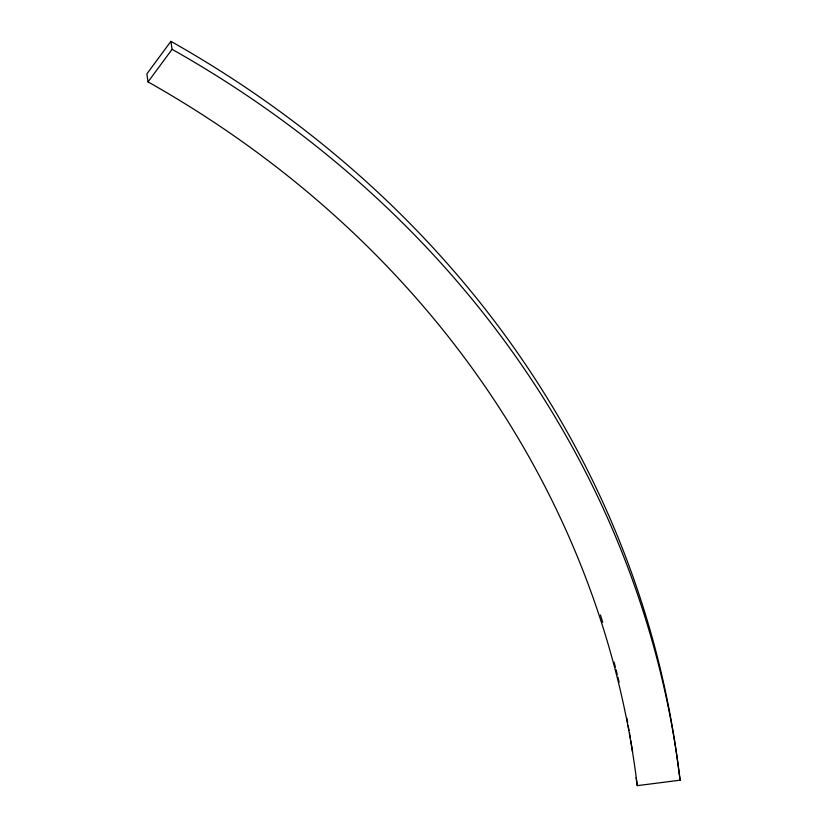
<?xml version="1.0" encoding="UTF-8"?>
<svg xmlns="http://www.w3.org/2000/svg" width="827" height="827" viewBox="0 0 827 827"><rect width="100%" height="100%" fill="white"/><g stroke="black" fill="none" stroke-linecap="round" stroke-linejoin="round"><path stroke-width="1.24" d="M170.889 41.35L146.855 73.913L148.043 81.894A1122.466 991.997 -8.5 0 1 637.266 785.65L680.145 780.181L678.957 772.211A1165.688 1030.194 -8.5 0 0 170.889 41.35L172.078 49.32A1165.688 1030.194 -8.5 0 1 680.145 780.181M148.043 81.894L172.078 49.32M636.077 777.68L637.266 785.65M600.412 614.947A1122.466 991.997 -8.5 0 1 602.749 622.338M614.12 662.148A1122.466 991.997 -8.5 0 1 615.412 667.172M616.053 669.684A1122.466 991.997 -8.5 0 1 617.293 674.708M617.914 677.23A1122.466 991.997 -8.5 0 1 619.113 682.275M626.69 717.753A1122.466 991.997 -8.5 0 1 627.662 722.839M628.127 725.382A1122.466 991.997 -8.5 0 1 629.047 730.479M629.492 733.022A1122.466 991.997 -8.5 0 1 630.36 738.118M630.784 740.672A1122.466 991.997 -8.5 0 1 632.603 752.156"/></g></svg>
